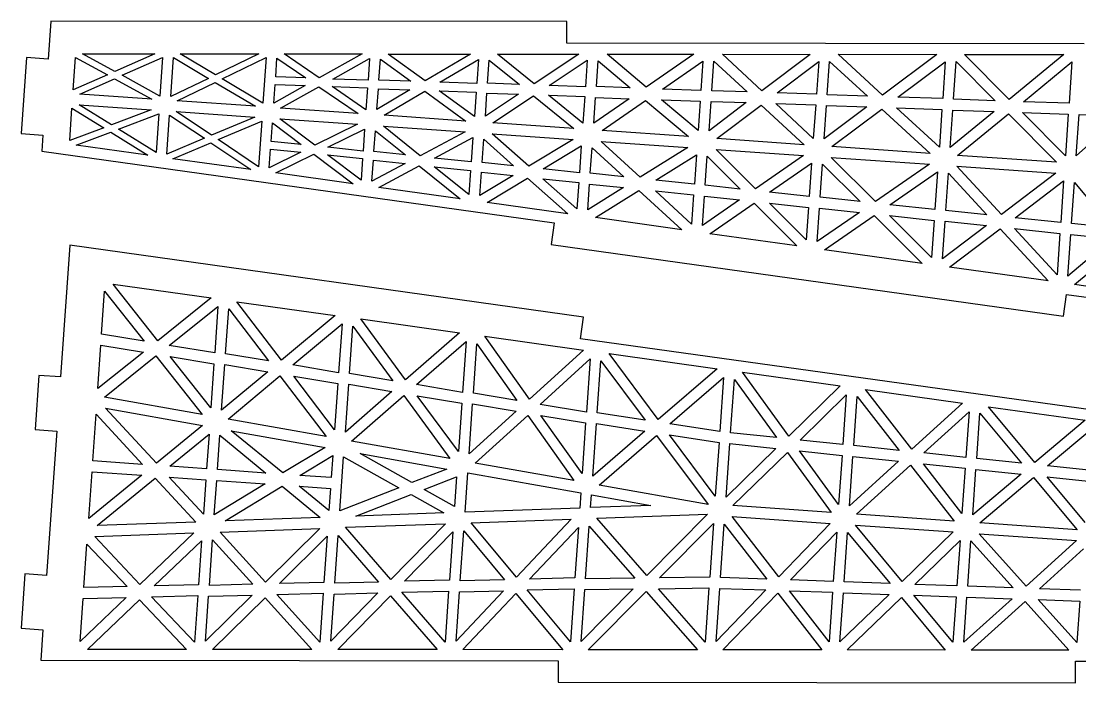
# Model space of a CAD drawing. Extents: x -150 to 161, y -98 to 106.
# Drawn here: x -150.4 to 5.5, y 8.6 to 106 of the extents above; entities that cross this region are included whole.
import ezdxf

# ---------------------------------------------------------------- set-up
doc = ezdxf.new("R2010")
doc.units = 0
doc.header["$MEASUREMENT"] = 0
doc.layers.add('CYAN', color=4, linetype='Continuous')

msp = doc.modelspace()

# ---------------------------------------------------------------- linework, layer by layer
at = {"layer": 'CYAN'}
for p, q in [((-146.007994, 106.009998), (-146.398994, 100.423998)), ((-70.046994, 105.950998), (-146.007994, 106.009998)), ((-70.048994, 102.763998), (-70.046994, 105.950998)), ((6.131006, 102.688998), (-70.048994, 102.763998)), ((-149.590994, 100.646998), (-150.371994, 89.473998)), ((-146.398994, 100.423998), (-149.590994, 100.646998)), ((-142.704994, 95.894998), (-142.370994, 100.683998)), ((-142.370994, 100.683998), (-137.676994, 98.129998)), ((-141.330994, 101.211998), (-130.684994, 101.209998)), ((-136.560994, 98.612998), (-141.330994, 101.211998)), ((-130.684994, 101.209998), (-136.560994, 98.612998)), ((-135.497994, 98.037998), (-129.539994, 100.667998)), ((-129.539994, 100.667998), (-129.937994, 94.981998)), ((-128.338994, 94.910998), (-127.936994, 100.656998)), ((-127.936994, 100.656998), (-122.778994, 97.588998)), ((-126.955994, 101.209998), (-115.368994, 101.200998)), ((-121.760994, 98.099998), (-126.955994, 101.209998)), ((-115.368994, 101.200998), (-121.760994, 98.099998)), ((-120.758994, 97.507998), (-114.304994, 100.645998)), ((-114.304994, 100.645998), (-114.773994, 93.941998)), ((-112.899994, 97.800998), (-112.706994, 100.553998)), ((-112.706994, 100.553998), (-108.439994, 97.648998)), ((-111.660994, 101.182998), (-100.172994, 101.180998)), ((-106.492994, 97.672998), (-111.660994, 101.182998)), ((-100.172994, 101.180998), (-106.492994, 97.672998)), ((-104.480994, 97.492998), (-99.077994, 100.502998)), ((-99.077994, 100.502998), (-99.300994, 97.310998)), ((-97.694994, 97.338998), (-97.478994, 100.430998)), ((-97.478994, 100.430998), (-92.994994, 97.170998)), ((-96.343994, 101.173998), (-84.234994, 101.168998)), ((-90.886994, 97.223998), (-96.343994, 101.173998)), ((-84.234994, 101.168998), (-90.886994, 97.223998)), ((-88.714994, 97.031998), (-83.046994, 100.384998)), ((-83.046994, 100.384998), (-83.294994, 96.832998)), ((-81.688994, 96.860998), (-81.448994, 100.292998)), ((-81.448994, 100.292998), (-77.009994, 96.693998)), ((-74.837994, 96.782998), (-80.244994, 101.170998)), ((-80.244994, 101.170998), (-68.256994, 101.154998)), ((-68.256994, 101.154998), (-74.837994, 96.782998)), ((-72.608994, 96.546998), (-67.017994, 100.245998)), ((-67.017994, 100.245998), (-67.289994, 96.355998)), ((-65.683994, 96.383998), (-65.418994, 100.173998)), ((-65.418994, 100.173998), (-60.684994, 96.193998)), ((-58.350994, 96.311998), (-64.107994, 101.144998)), ((-64.107994, 101.144998), (-51.316994, 101.132998)), ((-51.316994, 101.132998), (-58.350994, 96.311998)), ((-55.944994, 96.022998), (-49.984994, 100.117998)), ((-49.984994, 100.117998), (-50.284994, 95.827998)), ((-48.684994, 95.775998), (-48.381994, 100.105998)), ((-48.381994, 100.105998), (-43.502994, 95.614998)), ((-47.126994, 101.140998), (-34.196994, 101.118998)), ((-41.307994, 95.761998), (-47.126994, 101.140998)), ((-34.196994, 101.118998), (-41.307994, 95.761998)), ((-39.042994, 95.462998), (-32.946994, 100.068998)), ((-32.946994, 100.068998), (-33.281994, 95.280998)), ((-31.685994, 95.168998), (-31.340994, 100.096998)), ((-31.340994, 100.096998), (-25.744994, 94.973998)), ((-30.085994, 101.131998), (-15.550994, 101.117998)), ((-23.548994, 95.120998), (-30.085994, 101.131998)), ((-15.550994, 101.117998), (-23.548994, 95.120998)), ((-21.283994, 94.822998), (-14.302994, 100.047998)), ((-14.302994, 100.047998), (-14.683994, 94.601998)), ((-13.085994, 94.509998), (-12.697994, 100.055998)), ((-12.697994, 100.055998), (-6.965994, 94.302998)), ((-4.906994, 94.498998), (-11.501994, 101.115998)), ((-11.501994, 101.115998), (3.153006, 101.092998)), ((3.153006, 101.092998), (-4.906994, 94.498998)), ((-2.805994, 94.151998), (4.340006, 100.007998)), ((4.340006, 100.007998), (3.914006, 93.922998)), ((-137.676994, 98.129998), (-142.704994, 95.894998)), ((-141.725994, 95.284998), (-136.615994, 97.533998)), ((-136.615994, 97.533998), (-131.130994, 94.544998)), ((-129.937994, 94.981998), (-135.497994, 98.037998)), ((-122.778994, 97.588998), (-128.338994, 94.910998)), ((-127.420994, 94.284998), (-121.796994, 96.998998)), ((-121.796994, 96.998998), (-115.868994, 93.476998)), ((-114.773994, 93.941998), (-120.758994, 97.507998)), ((-113.168994, 93.949998), (-112.977994, 96.682998)), ((-112.977994, 96.682998), (-108.557994, 96.534998)), ((-108.439994, 97.648998), (-112.899994, 97.800998)), ((-99.300994, 97.310998), (-104.480994, 97.492998)), ((-92.994994, 97.170998), (-97.694994, 97.338998)), ((-83.294994, 96.832998), (-88.714994, 97.031998)), ((-77.009994, 96.693998), (-81.688994, 96.860998)), ((-131.130994, 94.544998), (-141.725994, 95.284998)), ((-108.557994, 96.534998), (-113.168994, 93.949998)), ((-112.197994, 93.220998), (-106.544994, 96.353998)), ((-106.544994, 96.353998), (-100.765994, 92.420998)), ((-104.598994, 96.377998), (-99.378994, 96.193998)), ((-99.603994, 92.980998), (-104.598994, 96.377998)), ((-99.378994, 96.193998), (-99.603994, 92.980998)), ((-97.997994, 93.009998), (-97.783994, 96.061998)), ((-93.124994, 95.896998), (-97.997994, 93.009998)), ((-97.783994, 96.061998), (-93.124994, 95.896998)), ((-96.934994, 92.152998), (-90.952994, 95.704998)), ((-90.952994, 95.704998), (-84.903994, 91.311998)), ((-83.633994, 91.984998), (-88.843994, 95.757998)), ((-88.843994, 95.757998), (-83.384994, 95.555998)), ((-83.384994, 95.555998), (-83.633994, 91.984998)), ((-82.027994, 92.012998), (-81.789994, 95.424998)), ((-77.149994, 95.260998), (-82.027994, 92.012998)), ((-81.789994, 95.424998), (-77.149994, 95.260998)), ((-67.664994, 90.988998), (-72.750994, 95.092998)), ((-72.750994, 95.092998), (-67.389994, 94.918998)), ((-67.289994, 96.355998), (-72.608994, 96.546998)), ((-60.684994, 96.193998), (-65.683994, 96.383998)), ((-50.284994, 95.827998), (-55.944994, 96.022998)), ((-43.502994, 95.614998), (-48.684994, 95.775998)), ((-33.281994, 95.280998), (-39.042994, 95.462998)), ((-25.744994, 94.973998), (-31.685994, 95.168998)), ((-137.090994, 90.750998), (-141.836994, 93.688998)), ((-141.836994, 93.688998), (-131.242994, 92.947998)), ((-115.868994, 93.476998), (-127.420994, 94.284998)), ((-80.913994, 91.032998), (-74.921994, 95.004998)), ((-74.921994, 95.004998), (-68.982994, 90.198998)), ((-67.389994, 94.918998), (-67.664994, 90.988998)), ((-66.058994, 91.016998), (-65.796994, 94.767998)), ((-60.835994, 94.600998), (-66.058994, 91.016998)), ((-65.796994, 94.767998), (-60.835994, 94.600998)), ((-64.852994, 89.909998), (-58.430994, 94.312998)), ((-58.430994, 94.312998), (-52.123994, 89.019998)), ((-50.698994, 89.902998), (-56.096994, 94.429998)), ((-56.096994, 94.429998), (-50.396994, 94.231998)), ((-50.396994, 94.231998), (-50.698994, 89.902998)), ((-49.097994, 89.870998), (-48.795994, 94.179998)), ((-43.614994, 94.017998), (-49.097994, 89.870998)), ((-48.795994, 94.179998), (-43.614994, 94.017998)), ((-47.954994, 88.727998), (-41.413994, 93.663998)), ((-41.413994, 93.663998), (-35.085994, 87.827998)), ((-39.273994, 93.874998), (-33.392994, 93.684998)), ((-33.737994, 88.756998), (-39.273994, 93.874998)), ((-33.392994, 93.684998), (-33.737994, 88.756998)), ((-32.138994, 88.684998), (-31.796994, 93.572998)), ((-31.796994, 93.572998), (-25.875994, 93.378998)), ((-14.683994, 94.601998), (-21.283994, 94.822998)), ((-6.965994, 94.302998), (-13.085994, 94.509998)), ((3.914006, 93.922998), (-2.805994, 94.151998)), ((-143.226994, 88.432998), (-142.891994, 93.221998)), ((-142.891994, 93.221998), (-138.223994, 90.308998)), ((-131.242994, 92.947998), (-137.090994, 90.750998)), ((-136.053994, 90.096998), (-130.121994, 92.348998)), ((-130.121994, 92.348998), (-130.519994, 86.662998)), ((-128.930994, 86.450998), (-128.528994, 92.196998)), ((-128.528994, 92.196998), (-123.394994, 88.770998)), ((-122.341994, 89.217998), (-127.531994, 92.688998)), ((-127.531994, 92.688998), (-115.979994, 91.880998)), ((-100.765994, 92.420998), (-112.197994, 93.220998)), ((-84.903994, 91.311998), (-96.934994, 92.152998)), ((-25.875994, 93.378998), (-32.138994, 88.684998)), ((-30.995994, 87.541998), (-23.653994, 93.043998)), ((-23.653994, 93.043998), (-16.530994, 86.530998)), ((-15.182994, 87.458998), (-21.475994, 93.231998)), ((-21.475994, 93.231998), (-14.794994, 93.005998)), ((-14.794994, 93.005998), (-15.182994, 87.458998)), ((-13.581994, 87.426998), (-13.197994, 92.913998)), ((-7.116994, 92.708998), (-13.581994, 87.426998)), ((-13.197994, 92.913998), (-7.116994, 92.708998)), ((-12.500994, 86.248998), (-5.016994, 92.361998)), ((-5.016994, 92.361998), (2.083006, 85.228998)), ((3.374006, 86.201998), (-2.957994, 92.558998)), ((-2.957994, 92.558998), (3.803006, 92.326998)), ((3.803006, 92.326998), (3.374006, 86.201998)), ((4.977006, 86.189998), (5.401006, 92.254998)), ((11.462006, 92.051998), (4.977006, 86.189998)), ((5.401006, 92.254998), (11.462006, 92.051998)), ((-115.979994, 91.880998), (-122.341994, 89.217998)), ((-121.383994, 88.569998), (-114.960994, 91.268998)), ((-114.960994, 91.268998), (-115.428994, 84.564998)), ((-113.563994, 88.303998), (-113.372994, 91.036998)), ((-113.372994, 91.036998), (-109.165994, 87.835998)), ((-107.147994, 87.734998), (-112.308994, 91.623998)), ((-112.308994, 91.623998), (-100.876994, 90.824998)), ((-100.876994, 90.824998), (-107.147994, 87.734998)), ((-91.616994, 86.207998), (-97.046994, 90.556998)), ((-97.046994, 90.556998), (-85.015994, 89.715998)), ((-68.982994, 90.198998), (-80.913994, 91.032998)), ((-150.371994, 89.473998), (-147.179994, 89.250998)), ((-147.179994, 89.250998), (-147.346994, 86.856998)), ((-138.223994, 90.308998), (-143.226994, 88.432998)), ((-142.270994, 87.764998), (-137.185994, 89.674998)), ((-137.185994, 89.674998), (-131.728994, 86.285998)), ((-130.519994, 86.662998), (-136.053994, 90.096998)), ((-105.223994, 87.439998), (-99.804994, 90.107998)), ((-99.804994, 90.107998), (-100.028994, 86.895998)), ((-98.431994, 86.804998), (-98.217994, 89.856998)), ((-98.217994, 89.856998), (-93.793994, 86.319998)), ((-85.015994, 89.715998), (-91.616994, 86.207998)), ((-89.535994, 85.861998), (-83.851994, 88.872998)), ((-83.851994, 88.872998), (-84.101994, 85.300998)), ((-81.025994, 89.436998), (-69.094994, 88.602998)), ((-75.644994, 84.669998), (-81.025994, 89.436998)), ((-52.123994, 89.019998), (-64.852994, 89.909998)), ((-131.728994, 86.285998), (-142.270994, 87.764998)), ((-123.394994, 88.770998), (-128.930994, 86.450998)), ((-128.035994, 85.766998), (-122.457994, 88.123998)), ((-122.457994, 88.123998), (-116.559994, 84.162998)), ((-115.428994, 84.564998), (-121.383994, 88.569998)), ((-109.165994, 87.835998), (-113.563994, 88.303998)), ((-100.028994, 86.895998), (-105.223994, 87.439998)), ((-82.503994, 85.209998), (-82.265994, 88.620998)), ((-82.265994, 88.620998), (-77.886994, 84.725998)), ((-69.094994, 88.602998), (-75.644994, 84.669998)), ((-73.506994, 84.279998), (-67.898994, 87.636998)), ((-67.898994, 87.636998), (-68.173994, 83.705998)), ((-66.574994, 83.634998), (-66.312994, 87.385998)), ((-66.312994, 87.385998), (-61.639994, 83.108998)), ((-59.216994, 83.059998), (-64.964994, 88.313998)), ((-64.964994, 88.313998), (-52.235994, 87.423998)), ((-52.235994, 87.423998), (-59.216994, 83.059998)), ((-35.085994, 87.827998), (-47.954994, 88.727998)), ((-16.530994, 86.530998), (-30.995994, 87.541998)), ((-147.346994, 86.856998), (-71.898994, 76.307998)), ((-116.559994, 84.162998), (-128.035994, 85.766998)), ((-113.834994, 84.432998), (-113.641994, 87.186998)), ((-109.203994, 86.715998), (-113.834994, 84.432998)), ((-113.641994, 87.186998), (-109.203994, 86.715998)), ((-112.885994, 83.664998), (-107.279994, 86.420998)), ((-107.279994, 86.420998), (-101.509994, 82.067998)), ((-100.330994, 82.586998), (-105.261994, 86.319998)), ((-105.261994, 86.319998), (-100.106994, 85.778998)), ((-100.106994, 85.778998), (-100.330994, 82.586998)), ((-93.793994, 86.319998), (-98.431994, 86.804998)), ((-84.101994, 85.300998), (-89.535994, 85.861998)), ((-56.922994, 82.618998), (-50.947994, 86.350998)), ((-50.947994, 86.350998), (-51.249994, 82.021998)), ((-49.657994, 81.849998), (-49.356994, 86.159998)), ((-49.356994, 86.159998), (-44.504994, 81.288998)), ((-42.276994, 81.333998), (-48.065994, 87.131998)), ((-48.065994, 87.131998), (-35.197994, 86.231998)), ((-35.197994, 86.231998), (-42.276994, 81.333998)), ((-24.602994, 79.476998), (-31.107994, 85.945998)), ((-31.107994, 85.945998), (-16.642994, 84.934998)), ((2.083006, 85.228998), (-12.500994, 86.248998)), ((-98.736994, 82.434998), (-98.520994, 85.527998)), ((-93.843994, 85.039998), (-98.736994, 82.434998)), ((-98.520994, 85.527998), (-93.843994, 85.039998)), ((-97.716994, 81.541998), (-91.762994, 84.693998)), ((-91.762994, 84.693998), (-85.724994, 79.860998)), ((-84.438994, 80.472998), (-89.584994, 84.581998)), ((-89.584994, 84.581998), (-84.190994, 84.024998)), ((-77.886994, 84.725998), (-82.503994, 85.209998)), ((-68.173994, 83.705998), (-73.506994, 84.279998)), ((-40.186994, 80.826998), (-33.991994, 85.124998)), ((-33.991994, 85.124998), (-34.335994, 80.197998)), ((-32.739994, 80.085998), (-32.398994, 84.973998)), ((-32.398994, 84.973998), (-26.849994, 79.453998)), ((-16.642994, 84.934998), (-24.602994, 79.476998)), ((-12.612994, 84.652998), (1.972006, 83.632998)), ((-6.051994, 77.557998), (-12.612994, 84.652998)), ((-101.509994, 82.067998), (-112.885994, 83.664998)), ((-84.190994, 84.024998), (-84.438994, 80.472998)), ((-82.844994, 80.341998), (-82.604994, 83.772998)), ((-77.946994, 83.286998), (-82.844994, 80.341998)), ((-82.604994, 83.772998), (-77.946994, 83.286998)), ((-81.773994, 79.303998), (-75.808994, 82.896998)), ((-75.808994, 82.896998), (-69.900994, 77.651998)), ((-73.568994, 82.820998), (-68.274994, 82.269998)), ((-68.546994, 78.378998), (-73.568994, 82.820998)), ((-61.639994, 83.108998), (-66.574994, 83.634998)), ((-51.249994, 82.021998), (-56.922994, 82.618998)), ((-22.471994, 78.986998), (-15.436994, 83.827998)), ((-15.436994, 83.827998), (-15.824994, 78.281998)), ((-14.229994, 78.149998), (-13.846994, 83.636998)), ((-13.846994, 83.636998), (-8.179994, 77.505998)), ((1.972006, 83.632998), (-6.051994, 77.557998)), ((-85.724994, 79.860998), (-97.716994, 81.541998)), ((-68.274994, 82.269998), (-68.546994, 78.378998)), ((-66.952994, 78.227998), (-66.687994, 82.018998)), ((-61.711994, 81.509998), (-66.952994, 78.227998)), ((-66.687994, 82.018998), (-61.711994, 81.509998)), ((-65.789994, 77.083998), (-59.416994, 81.068998)), ((-59.416994, 81.068998), (-53.122994, 75.315998)), ((-44.504994, 81.288998), (-49.657994, 81.849998)), ((-4.039994, 77.076998), (3.115006, 82.490998)), ((3.115006, 82.490998), (2.686006, 76.365998)), ((4.280006, 76.213998), (4.704006, 82.278998)), ((4.704006, 82.278998), (10.310006, 75.571998)), ((-51.661994, 76.135998), (-56.993994, 81.019998)), ((-56.993994, 81.019998), (-51.361994, 80.425998)), ((-51.361994, 80.425998), (-51.661994, 76.135998)), ((-50.072994, 75.924998), (-49.769994, 80.253998)), ((-44.616994, 79.692998), (-50.072994, 75.924998)), ((-49.769994, 80.253998), (-44.616994, 79.692998)), ((-34.335994, 80.197998), (-40.186994, 80.826998)), ((-26.849994, 79.453998), (-32.739994, 80.085998)), ((-69.900994, 77.651998), (-81.773994, 79.303998)), ((-48.973994, 74.724998), (-42.462994, 79.241998)), ((-42.462994, 79.241998), (-36.166994, 72.947998)), ((-34.782994, 73.812998), (-40.178994, 79.222998)), ((-40.178994, 79.222998), (-34.447994, 78.600998)), ((-34.447994, 78.600998), (-34.782994, 73.812998)), ((-33.196994, 73.561998), (-32.851994, 78.489998)), ((-32.851994, 78.489998), (-26.941994, 77.855998)), ((-15.824994, 78.281998), (-22.471994, 78.986998)), ((-8.179994, 77.505998), (-14.229994, 78.149998)), ((-53.122994, 75.315998), (-65.789994, 77.083998)), ((-26.941994, 77.855998), (-33.196994, 73.561998)), ((-32.097994, 72.361998), (-24.787994, 77.404998)), ((-24.787994, 77.404998), (-17.702994, 70.352998)), ((-16.316994, 71.238998), (-22.503994, 77.384998)), ((-22.503994, 77.384998), (-15.936994, 76.684998)), ((-15.936994, 76.684998), (-16.316994, 71.238998)), ((-14.729994, 71.006998), (-14.341994, 76.553998)), ((-14.341994, 76.553998), (-8.251994, 75.907998)), ((2.686006, 76.365998), (-4.039994, 77.076998)), ((-71.898994, 76.307998), (-72.340994, 73.150998)), ((-8.251994, 75.907998), (-14.729994, 71.006998)), ((-13.691994, 69.791998), (-6.240994, 75.425998)), ((-6.240994, 75.425998), (0.823006, 67.774998)), ((-4.111994, 75.477998), (2.575006, 74.769998)), ((2.149006, 68.683998), (-4.111994, 75.477998)), ((10.310006, 75.571998), (4.280006, 76.213998)), ((-36.166994, 72.947998), (-48.973994, 74.724998)), ((2.575006, 74.769998), (2.149006, 68.683998)), ((3.740006, 68.492998), (4.167006, 74.597998)), ((10.238006, 73.972998), (3.740006, 68.492998)), ((4.167006, 74.597998), (10.238006, 73.972998)), ((4.733006, 67.220998), (12.105006, 73.440998)), ((-143.222994, 73.009998), (-144.577994, 53.637998)), ((-67.556994, 62.425998), (-143.222994, 73.009998)), ((-72.340994, 73.150998), (3.107006, 62.602998)), ((-17.702994, 70.352998), (-32.097994, 72.361998)), ((0.823006, 67.774998), (-13.691994, 69.791998)), ((-136.847994, 67.271998), (-122.412994, 65.259998)), ((-130.270994, 58.971998), (-136.847994, 67.271998)), ((18.970006, 65.242998), (4.733006, 67.220998)), ((-138.522994, 59.949998), (-138.081994, 66.254998)), ((-138.081994, 66.254998), (-132.260994, 58.890998)), ((3.107006, 62.602998), (3.550006, 65.779998)), ((3.550006, 65.779998), (78.998006, 55.230998)), ((-122.412994, 65.259998), (-130.270994, 58.971998)), ((-128.575994, 58.272998), (-121.397994, 64.005998)), ((-121.397994, 64.005998), (-121.876994, 57.162998)), ((-112.026994, 56.092998), (-118.601994, 64.712998)), ((-118.601994, 64.712998), (-104.126994, 62.697998)), ((-120.280994, 57.050998), (-119.816994, 63.674998)), ((-119.816994, 63.674998), (-113.958994, 55.986998)), ((-104.126994, 62.697998), (-112.026994, 56.092998)), ((-67.997994, 59.268998), (-67.556994, 62.425998)), ((-110.371994, 55.395998), (-103.131994, 61.444998)), ((-103.131994, 61.444998), (-103.634994, 54.262998)), ((-102.037994, 54.150998), (-101.552994, 61.093998)), ((-101.552994, 61.093998), (-95.656994, 53.083998)), ((-93.781994, 53.232998), (-100.354994, 62.172998)), ((-100.354994, 62.172998), (-85.840994, 60.135998)), ((-132.260994, 58.890998), (-138.522994, 59.949998)), ((-85.840994, 60.135998), (-93.781994, 53.232998)), ((-75.538994, 50.353998), (-82.108994, 59.613998)), ((-82.108994, 59.613998), (-67.553994, 57.593998)), ((7.449006, 48.720998), (-67.997994, 59.268998)), ((-139.081994, 51.949998), (-138.635994, 58.333998)), ((-138.635994, 58.333998), (-132.372994, 57.294998)), ((-121.876994, 57.162998), (-128.575994, 58.272998)), ((-92.169994, 52.498998), (-84.867994, 58.864998)), ((-84.867994, 58.864998), (-85.391994, 51.362998)), ((-83.795994, 51.251998), (-83.287994, 58.513998)), ((-83.287994, 58.513998), (-77.374994, 50.180998)), ((-132.372994, 57.294998), (-139.081994, 51.949998)), ((-138.107994, 50.678998), (-130.527994, 56.724998)), ((-130.527994, 56.724998), (-123.712994, 48.108998)), ((-122.441994, 49.081998), (-128.428994, 56.637998)), ((-128.428994, 56.637998), (-121.987994, 55.565998)), ((-113.958994, 55.986998), (-120.280994, 57.050998)), ((-67.553994, 57.593998), (-75.538994, 50.353998)), ((-73.966994, 49.601998), (-66.602994, 56.284998)), ((-66.602994, 56.284998), (-67.149994, 48.463998)), ((-63.821994, 57.072998), (-47.918994, 54.837998)), ((-56.560994, 47.361998), (-63.821994, 57.072998)), ((-121.987994, 55.565998), (-122.441994, 49.081998)), ((-120.861994, 48.730998), (-120.391994, 55.454998)), ((-120.391994, 55.454998), (-114.070994, 54.390998)), ((-103.634994, 54.262998), (-110.371994, 55.395998)), ((-65.553994, 48.351998), (-65.019994, 55.993998)), ((-65.019994, 55.993998), (-58.511994, 47.277998)), ((-47.918994, 54.837998), (-56.560994, 47.361998)), ((-147.769994, 53.860998), (-148.327994, 45.879998)), ((-144.577994, 53.637998), (-147.769994, 53.860998)), ((-114.070994, 54.390998), (-120.861994, 48.730998)), ((-119.909994, 47.441998), (-112.287994, 53.804998)), ((-112.287994, 53.804998), (-105.473994, 44.867998)), ((-104.221994, 45.862998), (-110.226994, 53.741998)), ((-110.226994, 53.741998), (-103.745994, 52.666998)), ((-95.656994, 53.083998), (-102.037994, 54.150998)), ((-54.861994, 46.721998), (-46.944994, 53.566998)), ((-46.944994, 53.566998), (-47.502994, 45.585998)), ((-45.910994, 45.414998), (-45.363994, 53.235998)), ((-45.363994, 53.235998), (-39.163994, 44.701998)), ((-37.363994, 44.936998), (-44.185994, 54.315998)), ((-44.185994, 54.315998), (-29.790994, 52.306998)), ((-103.745994, 52.666998), (-104.221994, 45.862998)), ((-102.641994, 45.511998), (-102.149994, 52.554998)), ((-95.788994, 51.488998), (-102.641994, 45.511998)), ((-102.149994, 52.554998), (-95.788994, 51.488998)), ((-85.391994, 51.362998), (-92.169994, 52.498998)), ((-29.790994, 52.306998), (-37.363994, 44.936998)), ((-19.233994, 43.007998), (-26.077994, 51.786998)), ((-26.077994, 51.786998), (-11.762994, 49.782998)), ((-123.712994, 48.108998), (-138.107994, 50.678998)), ((-101.712994, 44.183998), (-94.046994, 50.885998)), ((-94.046994, 50.885998), (-87.236994, 41.607998)), ((-86.001994, 42.644998), (-92.044994, 50.845998)), ((-92.044994, 50.845998), (-85.503994, 49.766998)), ((-77.374994, 50.180998), (-83.795994, 51.251998)), ((-35.680994, 44.338998), (-28.880994, 50.979998)), ((-28.880994, 50.979998), (-29.391994, 43.677998)), ((-27.798994, 43.526998), (-27.293994, 50.748998)), ((-27.293994, 50.748998), (-21.111994, 42.818998)), ((-137.963994, 49.024998), (-123.665994, 46.480998)), ((-130.469994, 40.921998), (-137.963994, 49.024998)), ((-85.503994, 49.766998), (-86.001994, 42.644998)), ((-84.422994, 42.293998), (-83.907994, 49.655998)), ((-77.486994, 48.584998), (-84.422994, 42.293998)), ((-83.907994, 49.655998), (-77.486994, 48.584998)), ((-67.149994, 48.463998), (-73.966994, 49.601998)), ((-58.511994, 47.277998), (-65.553994, 48.351998)), ((-11.762994, 49.782998), (-19.233994, 43.007998)), ((-17.468994, 42.443998), (-10.810994, 48.493998)), ((-10.810994, 48.493998), (-11.279994, 41.789998)), ((-1.105994, 41.058998), (-7.970994, 49.257998)), ((-7.970994, 49.257998), (6.266006, 47.279998)), ((-139.828994, 41.275998), (-139.346994, 48.158998)), ((-139.346994, 48.158998), (-132.505994, 40.763998)), ((-105.473994, 44.867998), (-119.909994, 47.441998)), ((-83.513994, 40.946998), (-75.786994, 47.944998)), ((-75.786994, 47.944998), (-68.998994, 38.367998)), ((-67.781994, 39.425998), (-73.840994, 47.968998)), ((-73.840994, 47.968998), (-67.261994, 46.867998)), ((-67.261994, 46.867998), (-67.781994, 39.425998)), ((-9.687994, 41.618998), (-9.221994, 48.281998)), ((-9.221994, 48.281998), (-3.078994, 40.935998)), ((6.266006, 47.279998), (-1.105994, 41.058998)), ((-148.327994, 45.879998), (-145.135994, 45.656998)), ((-145.135994, 45.656998), (-146.621994, 24.408998)), ((-123.665994, 46.480998), (-130.469994, 40.921998)), ((-119.428994, 45.723998), (-105.606994, 43.253998)), ((-111.823994, 39.497998), (-119.428994, 45.723998)), ((-66.206994, 39.014998), (-65.665994, 46.755998)), ((-58.524994, 45.654998), (-66.206994, 39.014998)), ((-65.665994, 46.755998), (-58.524994, 45.654998)), ((-47.502994, 45.585998), (-54.861994, 46.721998)), ((-39.163994, 44.701998), (-45.910994, 45.414998)), ((0.762006, 40.526998), (7.260006, 46.006998)), ((-128.475994, 40.481998), (-122.713994, 45.191998)), ((-122.713994, 45.191998), (-123.069994, 40.103998)), ((-121.472994, 39.992998), (-121.119994, 45.039998)), ((-121.119994, 45.039998), (-114.330994, 39.492998)), ((-87.236994, 41.607998), (-101.712994, 44.183998)), ((-65.275994, 37.706998), (-56.825994, 45.014998)), ((-56.825994, 45.014998), (-49.236994, 34.840998)), ((-54.894994, 45.100998), (-47.614994, 43.989998)), ((-48.166994, 36.088998), (-54.894994, 45.100998)), ((-47.614994, 43.989998), (-48.166994, 36.088998)), ((-46.571994, 35.957998), (-46.022994, 43.818998)), ((-46.022994, 43.818998), (-39.235994, 43.103998)), ((-29.391994, 43.677998), (-35.680994, 44.338998)), ((-105.606994, 43.253998), (-111.823994, 39.497998)), ((-100.437994, 42.350998), (-87.704994, 40.076998)), ((-92.837994, 38.069998), (-100.437994, 42.350998)), ((-39.235994, 43.103998), (-46.571994, 35.957998)), ((-45.578994, 34.685998), (-37.553994, 42.504998)), ((-37.553994, 42.504998), (-31.133994, 33.674998)), ((-35.752994, 42.739998), (-29.503994, 42.081998)), ((-30.009994, 34.839998), (-35.752994, 42.739998)), ((-21.111994, 42.818998), (-27.798994, 43.526998)), ((-11.279994, 41.789998), (-17.468994, 42.443998)), ((-132.505994, 40.763998), (-139.828994, 41.275998)), ((-109.322994, 39.142998), (-104.486994, 42.072998)), ((-104.486994, 42.072998), (-104.713994, 38.820998)), ((-103.451994, 33.940998), (-102.895994, 41.880998)), ((-102.895994, 41.880998), (-94.774994, 37.323998)), ((-68.998994, 38.367998), (-83.513994, 40.946998)), ((-29.503994, 42.081998), (-30.009994, 34.839998)), ((-28.419994, 34.647998), (-27.909994, 41.930998)), ((-21.183994, 41.219998), (-28.419994, 34.647998)), ((-27.909994, 41.930998), (-21.183994, 41.219998)), ((-27.402994, 33.414998), (-19.438994, 40.656998)), ((-19.438994, 40.656998), (-13.017994, 32.408998)), ((-11.856994, 33.529998), (-17.540994, 40.844998)), ((-17.540994, 40.844998), (-11.390994, 40.193998)), ((-3.078994, 40.935998), (-9.687994, 41.618998)), ((6.833006, 39.901998), (0.762006, 40.526998)), ((-140.421994, 32.796998), (-139.939994, 39.679998)), ((-132.617994, 39.167998), (-140.421994, 32.796998)), ((-139.939994, 39.679998), (-132.617994, 39.167998)), ((-123.069994, 40.103998), (-128.475994, 40.481998)), ((-114.330994, 39.492998), (-121.472994, 39.992998)), ((-104.713994, 38.820998), (-109.322994, 39.142998)), ((-87.704994, 40.076998), (-92.837994, 38.069998)), ((-85.020994, 33.734998), (-84.616994, 39.519998)), ((-84.616994, 39.519998), (-67.981994, 36.572998)), ((-11.390994, 40.193998), (-11.856994, 33.529998)), ((-10.266994, 33.338998), (-9.798994, 40.022998)), ((-3.150994, 39.336998), (-10.266994, 33.338998)), ((-9.798994, 40.022998), (-3.150994, 39.336998)), ((-139.171994, 31.746998), (-130.623994, 38.727998)), ((-130.623994, 38.727998), (-124.658994, 32.275998)), ((-123.536994, 33.419998), (-128.587994, 38.885998)), ((-128.587994, 38.885998), (-123.180994, 38.507998)), ((-123.180994, 38.507998), (-123.536994, 33.419998)), ((-121.937994, 33.348998), (-121.584994, 38.395998)), ((-114.441994, 37.896998), (-121.937994, 33.348998)), ((-121.584994, 38.395998), (-114.441994, 37.896998)), ((-120.357994, 32.435998), (-111.960994, 37.542998)), ((-111.960994, 37.542998), (-106.326994, 32.958998)), ((-109.434994, 37.546998), (-104.825994, 37.224998)), ((-105.052994, 33.972998), (-109.434994, 37.546998)), ((-91.043994, 37.062998), (-86.260994, 38.933998)), ((-86.260994, 38.933998), (-86.567994, 34.543998)), ((-49.236994, 34.840998), (-65.275994, 37.706998)), ((-9.207994, 32.141998), (-1.302994, 38.806998)), ((-1.302994, 38.806998), (5.098006, 31.141998)), ((6.296006, 32.220998), (0.690006, 38.927998)), ((0.690006, 38.927998), (6.720006, 38.285998)), ((-104.825994, 37.224998), (-105.052994, 33.972998)), ((-94.774994, 37.323998), (-103.451994, 33.940998)), ((-101.081994, 33.132998), (-92.960994, 36.314998)), ((-92.960994, 36.314998), (-88.156994, 33.612998)), ((-86.567994, 34.543998), (-91.043994, 37.062998)), ((-67.981994, 36.572998), (-68.137994, 34.337998)), ((-66.528994, 34.405998), (-66.397994, 36.281998)), ((-66.397994, 36.281998), (-57.684994, 34.729998)), ((-68.137994, 34.337998), (-85.020994, 33.734998)), ((-57.684994, 34.729998), (-66.528994, 34.405998)), ((-31.133994, 33.674998), (-45.578994, 34.685998)), ((-106.326994, 32.958998), (-120.357994, 32.435998)), ((-88.156994, 33.612998), (-101.081994, 33.132998)), ((-65.615994, 32.838998), (-49.333994, 33.443998)), ((-58.264994, 24.425998), (-65.615994, 32.838998)), ((-49.333994, 33.443998), (-58.264994, 24.425998)), ((-38.831994, 24.228998), (-45.689994, 33.088998)), ((-45.689994, 33.088998), (-31.245994, 32.078998)), ((-13.017994, 32.408998), (-27.402994, 33.414998)), ((-124.658994, 32.275998), (-139.171994, 31.746998)), ((-121.073994, 30.801998), (-106.419994, 31.340998)), ((-106.419994, 31.340998), (-114.410994, 23.439998)), ((-102.599994, 31.494998), (-87.906994, 32.031998)), ((-95.940994, 23.791998), (-102.599994, 31.494998)), ((-87.906994, 32.031998), (-95.940994, 23.791998)), ((-84.127994, 32.167998), (-69.394994, 32.701998)), ((-77.449994, 24.162998), (-84.127994, 32.167998)), ((-69.394994, 32.701998), (-77.449994, 24.162998)), ((-75.525994, 23.867998), (-68.336994, 31.484998)), ((-68.336994, 31.484998), (-68.857994, 24.042998)), ((-67.261994, 23.931998), (-66.719994, 31.672998)), ((-66.719994, 31.672998), (-60.036994, 24.027998)), ((-56.364994, 24.071998), (-48.448994, 32.058998)), ((-48.448994, 32.058998), (-49.000994, 24.158998)), ((-47.400994, 24.106998), (-46.850994, 31.967998)), ((-46.850994, 31.967998), (-40.580994, 23.870998)), ((-31.245994, 32.078998), (-38.831994, 24.228998)), ((-27.514994, 31.817998), (-13.129994, 30.812998)), ((-20.635994, 23.537998), (-27.514994, 31.817998)), ((5.098006, 31.141998), (-9.207994, 32.141998)), ((-139.544994, 30.128998), (-124.931994, 30.670998)), ((-132.879994, 23.086998), (-139.544994, 30.128998)), ((-124.931994, 30.670998), (-132.879994, 23.086998)), ((-122.665994, 22.933998), (-122.195994, 29.657998)), ((-122.195994, 29.657998), (-116.258994, 23.107998)), ((-114.410994, 23.439998), (-121.073994, 30.801998)), ((-112.360994, 23.215998), (-105.317994, 30.181998)), ((-105.317994, 30.181998), (-105.793994, 23.377998)), ((-104.197994, 23.266998), (-103.705994, 30.309998)), ((-103.705994, 30.309998), (-97.749994, 23.436998)), ((-93.952994, 23.552998), (-86.827994, 30.833998)), ((-86.827994, 30.833998), (-87.325994, 23.710998)), ((-85.729994, 23.598998), (-85.214994, 30.960998)), ((-85.214994, 30.960998), (-79.221994, 23.765998)), ((-37.080994, 23.745998), (-30.294994, 30.769998)), ((-30.294994, 30.769998), (-30.800994, 23.526998)), ((-29.201994, 23.455998), (-28.692994, 30.737998)), ((-28.692994, 30.737998), (-22.441994, 23.223998)), ((-13.129994, 30.812998), (-20.635994, 23.537998)), ((-2.418994, 22.845998), (-9.318994, 30.545998)), ((-9.318994, 30.545998), (4.986006, 29.545998)), ((-141.132994, 22.621998), (-140.686994, 29.005998)), ((-140.686994, 29.005998), (-134.786994, 22.778998)), ((-130.789994, 22.880998), (-123.808994, 29.529998)), ((-123.808994, 29.529998), (-124.261994, 23.045998)), ((-18.781994, 23.087998), (-12.135994, 29.539998)), ((-12.135994, 29.539998), (-12.601994, 22.875998)), ((-11.001994, 22.824998), (-10.534994, 29.507998)), ((-10.534994, 29.507998), (-4.322994, 22.577998)), ((4.986006, 29.545998), (-2.418994, 22.845998)), ((-0.461994, 22.448998), (6.022006, 28.309998)), ((-149.813994, 24.631998), (-150.371994, 16.651998)), ((-146.621994, 24.408998), (-149.813994, 24.631998)), ((-97.749994, 23.436998), (-104.197994, 23.266998)), ((-87.325994, 23.710998), (-93.952994, 23.552998)), ((-79.221994, 23.765998), (-85.729994, 23.598998)), ((-68.857994, 24.042998), (-75.525994, 23.867998)), ((-60.036994, 24.027998), (-67.261994, 23.931998)), ((-49.000994, 24.158998), (-56.364994, 24.071998)), ((-40.580994, 23.870998), (-47.400994, 24.106998)), ((-30.800994, 23.526998), (-37.080994, 23.745998)), ((-22.441994, 23.223998), (-29.201994, 23.455998)), ((-134.786994, 22.778998), (-141.132994, 22.621998)), ((-124.261994, 23.045998), (-130.789994, 22.880998)), ((-116.258994, 23.107998), (-122.665994, 22.933998)), ((-105.793994, 23.377998), (-112.360994, 23.215998)), ((-97.841994, 21.839998), (-104.794994, 14.727998)), ((-104.309994, 21.670998), (-97.841994, 21.839998)), ((-94.306994, 21.933998), (-87.437994, 22.114998)), ((-87.961994, 14.612998), (-94.306994, 21.933998)), ((-87.437994, 22.114998), (-87.961994, 14.612998)), ((-79.333994, 22.169998), (-86.348994, 14.740998)), ((-86.348994, 14.740998), (-85.840994, 22.002998)), ((-85.840994, 22.002998), (-79.333994, 22.169998)), ((-75.878994, 22.268998), (-68.968994, 22.446998)), ((-69.515994, 14.625998), (-75.878994, 22.268998)), ((-68.968994, 22.446998), (-69.515994, 14.625998)), ((-60.249994, 22.418998), (-67.907994, 14.693998)), ((-67.907994, 14.693998), (-67.372994, 22.335998)), ((-67.372994, 22.335998), (-60.249994, 22.418998)), ((-66.870994, 13.458998), (-58.329994, 22.063998)), ((-58.329994, 22.063998), (-50.811994, 13.458998)), ((-56.557994, 22.461998), (-49.112994, 22.562998)), ((-49.670994, 14.581998), (-56.557994, 22.461998)), ((-49.112994, 22.562998), (-49.670994, 14.581998)), ((-48.059994, 14.689998), (-47.512994, 22.510998)), ((-40.731994, 22.276998), (-48.059994, 14.689998)), ((-47.512994, 22.510998), (-40.731994, 22.276998)), ((-31.422994, 14.628998), (-37.232994, 22.152998)), ((-37.232994, 22.152998), (-30.912994, 21.930998)), ((-30.912994, 21.930998), (-31.422994, 14.628998)), ((-29.818994, 14.636998), (-29.313994, 21.859998)), ((-29.313994, 21.859998), (-22.592994, 21.629998)), ((-12.601994, 22.875998), (-18.781994, 23.087998)), ((-4.322994, 22.577998), (-11.001994, 22.824998)), ((5.598006, 22.244998), (-0.461994, 22.448998)), ((-134.897994, 21.182998), (-141.686994, 14.700998)), ((-141.686994, 14.700998), (-141.245994, 21.005998)), ((-141.245994, 21.005998), (-134.897994, 21.182998)), ((-140.605994, 13.522998), (-132.937994, 20.825998)), ((-132.937994, 20.825998), (-126.031994, 13.505998)), ((-131.161994, 21.282998), (-124.373994, 21.449998)), ((-124.851994, 14.605998), (-131.161994, 21.282998)), ((-124.373994, 21.449998), (-124.851994, 14.605998)), ((-116.369994, 21.511998), (-123.240994, 14.713998)), ((-123.240994, 14.713998), (-122.777994, 21.337998)), ((-122.777994, 21.337998), (-116.369994, 21.511998)), ((-122.181994, 13.517998), (-114.471994, 21.137998)), ((-114.471994, 21.137998), (-107.567994, 13.497998)), ((-112.734994, 21.597998), (-105.905994, 21.781998)), ((-106.407994, 14.599998), (-112.734994, 21.597998)), ((-105.905994, 21.781998), (-106.407994, 14.599998)), ((-104.794994, 14.727998), (-104.309994, 21.670998)), ((-103.758994, 13.491998), (-96.005994, 21.430998)), ((-96.005994, 21.430998), (-89.102994, 13.489998)), ((-85.333994, 13.486998), (-77.538994, 21.742998)), ((-77.538994, 21.742998), (-70.639994, 13.461998)), ((-47.042994, 13.455998), (-38.981994, 21.793998)), ((-38.981994, 21.793998), (-32.508994, 13.441998)), ((-22.592994, 21.629998), (-29.818994, 14.636998)), ((-28.759994, 13.440998), (-20.759994, 21.180998)), ((-20.759994, 21.180998), (-14.304994, 13.431998)), ((-18.933994, 21.494998), (-12.713994, 21.279998)), ((-13.182994, 14.576998), (-18.933994, 21.494998)), ((-12.713994, 21.279998), (-13.182994, 14.576998)), ((-11.578994, 14.564998), (-11.112994, 21.228998)), ((-4.473994, 20.984998), (-11.578994, 14.564998)), ((-11.112994, 21.228998), (-4.473994, 20.984998)), ((-10.475994, 13.424998), (-2.536994, 20.588998)), ((-2.536994, 20.588998), (3.897006, 13.401998)), ((-0.613994, 20.854998), (5.485006, 20.628998)), ((5.058006, 14.523998), (-0.613994, 20.854998)), ((5.485006, 20.628998), (5.058006, 14.523998)), ((-150.371994, 16.651998), (-147.179994, 16.427998)), ((-147.179994, 16.427998), (-147.493994, 11.938998)), ((-126.031994, 13.505998), (-140.605994, 13.522998)), ((-107.567994, 13.497998), (-122.181994, 13.517998)), ((-89.102994, 13.489998), (-103.758994, 13.491998)), ((-70.639994, 13.461998), (-85.333994, 13.486998)), ((-50.811994, 13.458998), (-66.870994, 13.458998)), ((-32.508994, 13.441998), (-47.042994, 13.455998)), ((-14.304994, 13.431998), (-28.759994, 13.440998)), ((3.897006, 13.401998), (-10.475994, 13.424998)), ((-147.493994, 11.938998), (-71.312994, 11.864998)), ((-71.312994, 11.864998), (-71.315994, 8.676998)), ((4.865006, 8.602998), (4.868006, 11.810998)), ((4.868006, 11.810998), (81.049006, 11.736998)), ((-71.315994, 8.676998), (4.865006, 8.602998))]:
    msp.add_line(p, q, dxfattribs=at)

doc.saveas('drawing.dxf')
